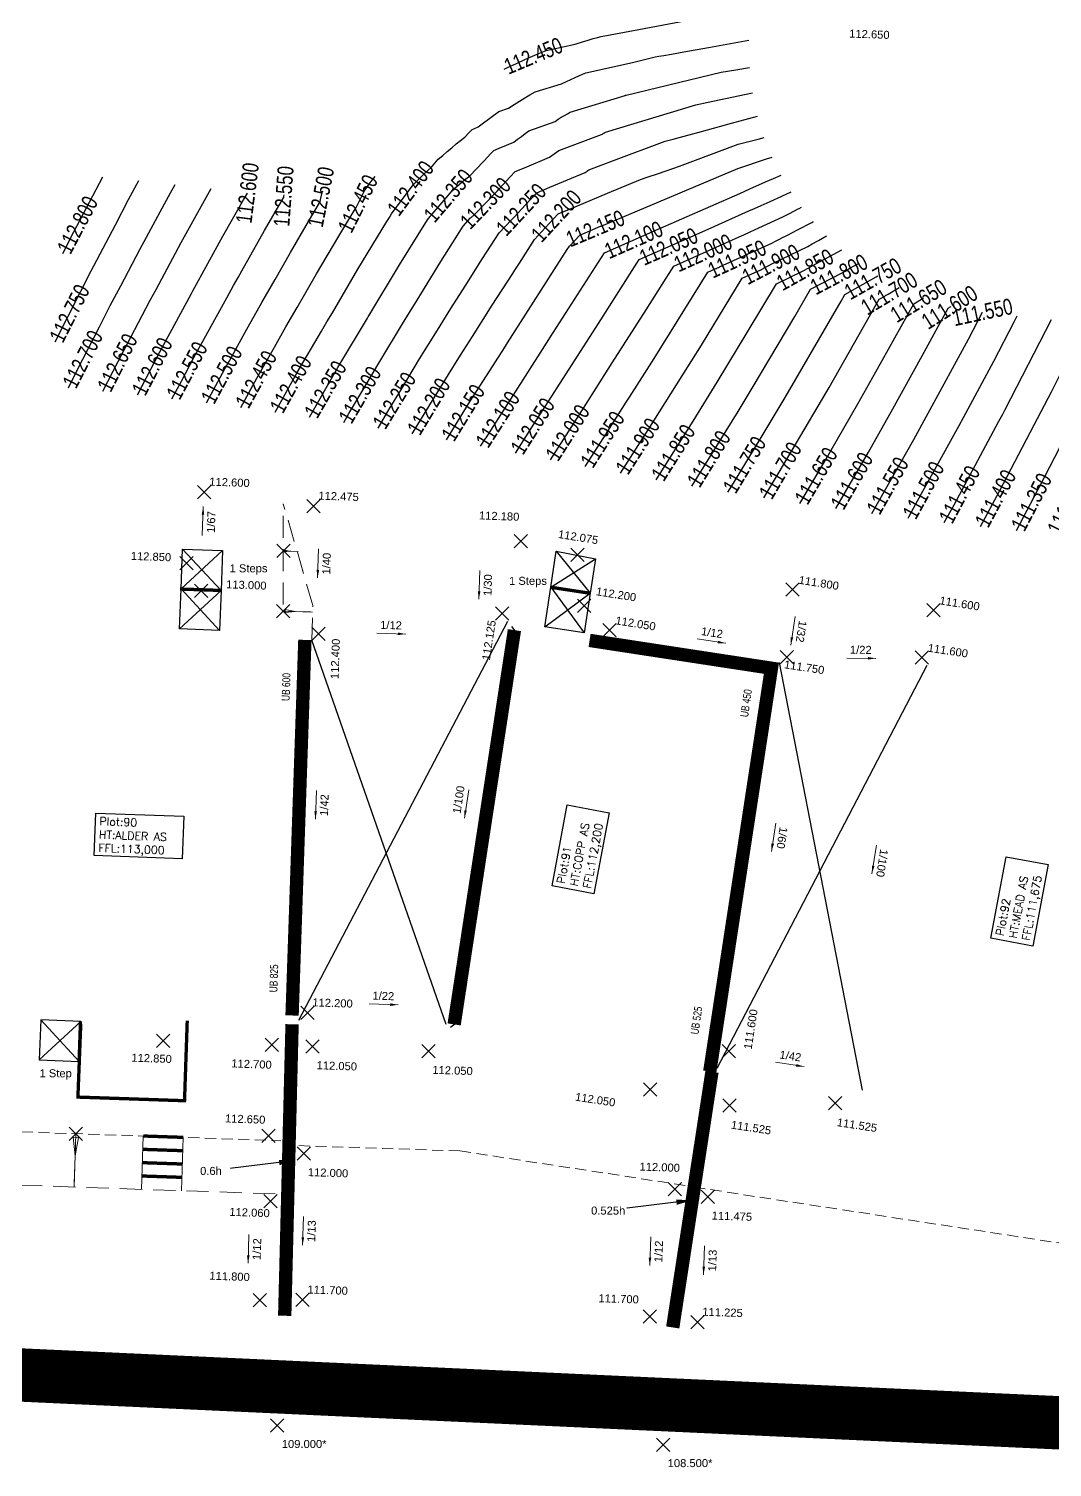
# Model space of a CAD drawing. Header units: metres. Extents: x 287878 to 288371, y 62805 to 63080.
# Drawn here: x 288070.05 to 288093.08, y 62805.13 to 62837.49 of the extents above; entities that cross this region are included whole.
import ezdxf
from ezdxf.enums import TextEntityAlignment as Align

# ---------------------------------------------------------------- set-up
doc = ezdxf.new("R2010")
doc.units = ezdxf.units.M
doc.header["$PDMODE"] = 3
doc.header["$PDSIZE"] = 0.15
doc.linetypes.add('DASHED', pattern=[1.4, 0.7, -0.7])
doc.linetypes.add('HIDDEN', pattern=[0.375, 0.25, -0.125])
doc.layers.get('0').transparency = 0.25
for name, color, linetype, lineweight in [('EXP - DESIGN LINES', 1, 'HIDDEN', 9), ('EXP - LEVELS TEXT', 3, 'Continuous', 18), ('EXP - RETAINING WALLS - 0.6m', 190, 'Continuous', 18), ('EXP - STEPS', 240, 'Continuous', 18), ('EXP - UNDERBUILD', 94, 'UNDERBUILD', 35), ('EXP-EW-BANKS&CUTTINGS', 251, 'HIDDEN', 18), ('EXP-EW-GRADIENTS', 3, 'Continuous', 18), ('EXP-EW-GRADIENTS-TEXT', 3, 'Continuous', 18), ('EXP-EW-LEVEL-LANDING', 1, 'Continuous', 25), ('EXP-EW-LEVELS-POINTS', 3, 'Continuous', 18), ('EXP-EW-LEVELS-TEXT', 3, 'Continuous', 18), ('EXP-EW-RAISED-DPC', 160, 'TANKING', 35), ('EXP-EW-RETAINING-WALL-HEIGHTS', 3, 'Continuous', 18), ('EXP-LEVEL-LANDING', 1, 'Continuous', 25)]:
    doc.layers.add(name, color=color, linetype=linetype, lineweight=lineweight)
doc.layers.add('EXP-EW-BANKS&CUTTINGS-WORKING', color=255, linetype='Continuous', lineweight=18, plot=False)
doc.layers.add('EXP_-_S3D_-_HOUSE_DOORS', color=3, linetype='Continuous', true_color=0x00ff00)
doc.layers.add('XREF - SOUTHERN CONTOURS$0$EXP_-_EW_-_CONT-PRIMARY', color=1, linetype='Continuous', true_color=0xff0000)
for name, color, linetype in [('Rollover', 72, 'DASHED'), ('XREF - SOUTHERN CONTOURS$0$EXP_-_EW_CONT-SECONDARY', 8, 'Continuous'), ('XREF - SOUTHERN CONTOURS$0$EXP_-_EW_CONT-SECONDARY TEXT', 8, 'Continuous'), ('XREF - SS - FFFL$0$EXP - PEN 1', 1, 'Continuous')]:
    doc.layers.add(name, color=color, linetype=linetype)
doc.layers.add('Working', color=181, linetype='Continuous', plot=False)
doc.styles.add('18 @ 1 to 200', font='arial.ttf', dxfattribs={"height": 0.36})
doc.styles.add('18 @ 1 to 500', font='arial.ttf', dxfattribs={"height": 0.9})
doc.styles.add('Century Gothic', font='arial.ttf')
doc.styles.add('ESTROAD', font='arial.ttf', dxfattribs={"width": 0.75})
doc.styles.add('XREF - SOUTHERN CONTOURS$0$ESTROAD', font='arial.ttf', dxfattribs={"width": 0.75})
doc.styles.add('XREF - SS - FFFL$0$Standard', font='simplex.shx')
doc.linetypes.add('TANKING', pattern='A,0.3,-0.1575,["V",Century Gothic,S=0.3,R=0,X=-0.1464,Y=-0.15],-0.1575', length=0.6150000000000001)
doc.linetypes.add('UNDERBUILD', pattern='A,0.3,-0.1575,["O",Century Gothic,S=0.3,R=0,X=-0.181,Y=-0.15],-0.1575', length=0.6150000000000001)
doc.dimstyles.new('1 to 200 (18)', dxfattribs={"dimtxt": 0.36, "dimasz": 0.36, "dimexe": 0.09, "dimexo": 0.09, "dimgap": 0.12, "dimtad": 1, "dimdec": 3, "dimzin": 0, "dimdsep": 46, "dimtxsty": '18 @ 1 to 200', "dimcen": 0.12, "dimadec": 0, "dimazin": 0, "dimtfac": 1, "dimtdec": 3, "dimtofl": 0, "dimtmove": 0, "dimatfit": 3, "dimfxl": 0.12, "dimtolj": 1, "dimtzin": 0, "dimarcsym": 1})

# ---------------------------------------------------------------- blocks, each defined once
blk = doc.blocks.new('XREF - SOUTHERN CONTOURS')
at = {"layer": 'XREF - SOUTHERN CONTOURS$0$EXP_-_EW_-_CONT-PRIMARY', "flags": 128}
for points in [[(635.626066, 97.538098), (635.9068409999999, 97.82862000000002), (635.9566449999999, 97.882283), (636.3161859999999, 98.269691), (636.472082, 98.437621), (636.7687469999998, 98.561768), (637.560228, 98.892981), (637.58169, 98.909349), (637.60335, 98.925482), (637.625073, 98.941285), (637.646731, 98.956671), (638.202914, 99.161928), (639.363897, 99.59767300000001), (639.540115, 99.64374), (639.791953, 99.710953), (640.1798969999999, 99.816212), (640.852251, 100.000951), (641.4428749999998, 100.164697)], [(625.634221, 95.08185), (625.634297, 95.082003), (625.634477, 95.082354), (626.216302, 96.22704200000001), (626.316393, 96.42396300000001), (626.388452, 96.565732), (626.5032009999999, 96.79149), (626.99184, 97.719095), (627.2902039999999, 98.289701), (627.5214459999999, 98.715688)], [(631.649206, 98.476665), (631.6266319999999, 98.41556), (631.585529, 98.20790500000001)], [(629.038523, 93.70942900000001), (629.509801, 94.571228), (629.520237, 94.590312), (629.9092579999999, 95.299491), (630.289806, 95.966275), (630.583149, 96.489207), (630.9345839999999, 97.092889), (631.282427, 97.69896500000002), (631.585529, 98.20790500000001)], [(639.55623, 96.790383), (640.8758589999999, 97.381143), (640.941706, 97.409202), (641.024311, 97.445494), (641.130462, 97.493379), (641.2712199999999, 97.55832900000001), (641.4659059999999, 97.6499), (642.010999, 97.89758200000001), (642.1580099999999, 97.97234000000002), (642.352363, 98.074091), (642.3754209999998, 98.086327), (642.432984, 98.116711)], [(632.901208, 93.14508), (633.153043, 93.573179), (633.4260749999999, 94.019837), (633.836788, 94.702301), (634.241742, 95.350096), (634.5398539999999, 95.835825), (634.86108, 96.340307), (635.249841, 96.960012), (635.626066, 97.538098)], [(636.779068, 92.433096), (637.483853, 93.534103), (637.807844, 94.040238), (638.1726529999999, 94.610139), (638.935504, 95.801856), (639.383466, 96.515), (639.4519179999999, 96.622727), (639.55623, 96.790383)], [(643.407218, 96.15087), (644.1092489999999, 96.545728), (644.143996, 96.56693500000002)], [(640.773085, 91.70297899999998), (640.896466, 91.902308), (641.518761, 92.934175), (642.0153159999999, 93.754562), (642.112207, 93.918838), (643.3214769999998, 95.99992), (643.407218, 96.15087)], [(644.826496, 91.115831), (644.843094, 91.145204), (645.004807, 91.438751), (645.9777129999999, 93.20127799999999), (646.075987, 93.383874), (646.754957, 94.650365), (647.2122309999999, 95.533235), (647.280701, 95.665866)]]:
    blk.add_lwpolyline(points, dxfattribs=at)
at = {"layer": 'XREF - SOUTHERN CONTOURS$0$EXP_-_EW_CONT-SECONDARY', "flags": 128}
for points in [[(635.742409, 101.219285), (635.815792, 101.255011), (636.016061, 101.349125), (636.202834, 101.433722), (636.3761399999999, 101.50923), (636.5362489999999, 101.576165), (636.683612, 101.635095), (637.340083, 101.784338), (637.49827, 101.833832), (637.63185, 101.873914), (637.745311, 101.906412), (637.842198, 101.932757), (637.925333, 101.954076), (638.766242, 102.108563), (639.838997, 102.311359), (640.012785, 102.337493), (640.255261, 102.375467), (640.6147429999999, 102.433604), (641.198556, 102.530392), (641.300919, 102.547675)], [(633.2050759999998, 97.960262), (633.689707, 98.61612100000002), (633.763993, 98.691487), (633.843425, 98.77005400000002), (633.92731, 98.850985), (634.014744, 98.933275), (634.104632, 99.015777), (634.255738, 99.191875), (634.355666, 99.279656), (634.456846, 99.36663000000001), (634.558384, 99.452011), (634.6593719999998, 99.53502700000001), (634.75891, 99.614943), (634.8561329999999, 99.69108), (634.947974, 99.78611), (634.954244, 99.792865), (634.999505, 99.84163399999998), (635.01913, 99.862774), (635.056476, 99.87840300000002), (635.156112, 99.920098), (635.2719659999999, 100.008455), (635.388886, 100.095541), (635.506152, 100.180847), (635.6230619999999, 100.263902), (635.838641, 100.343461), (635.962016, 100.423691), (636.083996, 100.500703), (636.2037239999999, 100.574069), (636.320448, 100.643449), (636.433532, 100.708588), (637.031325, 100.889495), (637.1388819999999, 100.941858), (637.2397829999999, 100.989276), (637.333886, 101.031899), (637.4212019999999, 101.069942), (637.50187, 101.103665), (637.576116, 101.133356), (638.62541, 101.371904), (639.140227, 101.49568), (639.220002, 101.508547), (639.332299, 101.527382), (639.5011189999999, 101.556584), (639.78171, 101.60628), (640.33594, 101.70614), (641.243951, 101.871595)], [(634.013216, 97.826125), (634.0714699999999, 97.90496), (634.080399, 97.914019), (634.089947, 97.923463), (634.10003, 97.933191), (634.11054, 97.943083), (634.121344, 97.953), (634.617479, 98.53119300000002), (634.6750169999999, 98.581736), (634.733276, 98.631815), (634.79174, 98.680976), (634.849888, 98.728776), (634.907201, 98.774791), (634.9631809999998, 98.818631), (635.2675969999999, 99.133613), (635.288377, 99.156005), (635.438399, 99.31765300000002), (635.503447, 99.387723), (635.627233, 99.439524), (635.957484, 99.577725), (636.041874, 99.642087), (636.1270409999998, 99.705521), (636.2124589999999, 99.76766), (636.297618, 99.828158), (636.8842859999999, 100.044665), (636.955134, 100.090737), (637.02518, 100.134961), (637.0939339999999, 100.177091), (637.160962, 100.216933), (637.2259, 100.254339), (638.4603359999999, 100.627909), (638.461971, 100.628705), (638.463506, 100.629427), (638.4649369999998, 100.630075), (638.466265, 100.630653), (638.467492, 100.631166), (638.4686209999999, 100.631618), (638.484578, 100.635245), (640.618872, 101.148388), (640.949599, 101.201732), (641.258675, 101.253571)], [(634.820192, 97.685179), (634.979221, 97.870511), (634.9943679999999, 97.883817), (635.009705, 97.897), (635.0250959999998, 97.909942), (635.0404039999999, 97.922526), (635.055493, 97.93464), (635.07023, 97.946181), (635.587219, 98.481117), (635.622511, 98.519144), (635.8772919999999, 98.793672), (635.9877649999999, 98.91267200000001), (636.19799, 99.000646), (636.758856, 99.235353), (636.811782, 99.275718), (636.865195, 99.315502), (636.918766, 99.354472), (636.972174, 99.39241500000001), (637.929931, 99.74587), (637.948252, 99.75778400000002), (637.966365, 99.769219), (637.9841439999999, 99.78011399999998), (638.001476, 99.790416), (638.018268, 99.80008900000001), (638.343746, 99.898587), (640.054076, 100.416442), (640.327574, 100.472454), (640.721758, 100.555452), (641.3284519999999, 100.686008)], [(636.423161, 97.388066), (636.75508, 97.74571000000002), (636.956399, 97.96257), (637.339505, 98.12288999999998), (638.062082, 98.42526900000001), (638.804561, 98.738001), (638.959724, 98.78953500000001), (639.2106489999999, 98.87378400000001), (639.6838209999999, 99.033948), (641.005835, 99.53013300000002), (641.452649, 99.646937), (641.592242, 99.684193)], [(637.208934, 97.237844), (637.440717, 97.48751900000002), (637.910262, 97.684011), (637.92125, 97.68861000000001), (640.999372, 98.985114), (641.642637, 99.19876), (641.770563, 99.241712)], [(625.812129, 97.07392099999998), (626.06046, 97.56248900000001), (626.409983, 98.22600600000001), (626.706361, 98.79756)], [(632.825637, 98.80111800000002), (632.7618479999999, 98.718946), (632.6749509999999, 98.602936), (632.605791, 98.506785), (632.395771, 98.087165)], [(637.994732, 97.087618), (639.0864689999999, 97.566393), (641.04308, 98.42441800000002), (641.269847, 98.525298), (641.617877, 98.681101), (641.797408, 98.757601), (641.9728049999999, 98.834662)], [(625.934054, 94.049437), (626.130789, 94.444625), (626.6329849999998, 95.423854), (626.876066, 95.900366), (627.11249, 96.345162), (627.538452, 97.159794), (628.0955089999999, 98.185981), (628.2291189999999, 98.435512), (628.335889, 98.627614)], [(626.7111869999999, 93.973963), (627.170727, 94.8748), (627.6787729999999, 95.83061200000002), (627.7779139999999, 96.020246), (627.90798, 96.26042900000002), (628.473686, 97.316948), (629.149613, 98.533081)], [(627.487751, 93.892787), (627.986559, 94.84689600000002), (628.702793, 96.169508), (628.7182539999999, 96.198383), (628.737875, 96.233685), (629.409513, 97.45900699999999), (629.87606, 98.279091), (629.962407, 98.43086900000002)], [(629.962607, 98.432472), (629.962451, 98.43122499999998)], [(630.78024, 98.393965), (630.780238, 98.39394099999998), (630.777581, 98.357837), (630.776107, 98.339897), (630.775221, 98.330257), (630.7746909999998, 98.325098), (630.7744089999999, 98.32263199999998), (630.7743229999999, 98.321941)], [(638.78047, 96.93740400000002), (639.736449, 97.356625), (640.332334, 97.621711), (641.246868, 98.03112200000001), (641.3695569999999, 98.083401), (641.523469, 98.151022), (641.721253, 98.240244), (641.9835179999999, 98.36126100000001), (642.194727, 98.460603)], [(628.263505, 93.804191), (628.476589, 94.20327699999999), (628.757881, 94.72846), (629.4966839999998, 96.070867), (629.650448, 96.35139), (629.75196, 96.52982600000001), (629.839962, 96.684513), (630.345802, 97.586255), (630.774394, 98.32247500000001)], [(629.812807, 93.608866), (630.1749539999998, 94.269056), (630.571382, 94.963663), (630.829313, 95.42291099999998), (631.082119, 95.855738), (631.516227, 96.61212), (632.022156, 97.461627), (632.219266, 97.797394), (632.395771, 98.087165)], [(630.586318, 93.502509), (631.0853429999999, 94.391027), (631.62984, 95.323254), (631.752815, 95.537171), (631.873584, 95.739262), (632.449557, 96.720403), (633.103047, 97.793247), (633.1561989999999, 97.881788), (633.2050759999998, 97.960262)], [(631.359018, 93.390363), (631.999175, 94.503925), (632.664126, 95.61663000000001), (632.6798479999999, 95.64341199999998), (632.697686, 95.672697), (633.3830149999999, 96.814315), (634.013216, 97.826125)], [(640.324371, 96.650369), (640.50485, 96.731164), (640.513855, 96.735002), (640.525153, 96.73996500000001), (640.5396699999999, 96.746514), (640.558921, 96.75539700000002), (640.585547, 96.767921), (641.761905, 97.30244), (641.8479539999998, 97.346197), (641.961712, 97.405754), (641.975208, 97.412916), (642.116829, 97.48767100000002), (642.335958, 97.602013), (642.665468, 97.772314), (642.685802, 97.78215600000001), (642.696389, 97.78817899999999)], [(632.130597, 93.27074), (632.245536, 93.470679), (632.370547, 93.679868), (632.916356, 94.6077), (633.453437, 95.48632), (633.6098309999999, 95.746841), (633.782696, 96.02438200000002), (634.316482, 96.89410500000001), (634.820192, 97.685179)], [(641.09366, 96.516841), (641.512811, 96.707297), (641.537897, 96.720054), (641.5710609999999, 96.737417), (641.574996, 96.739505), (641.616283, 96.761298), (641.6801659999999, 96.794633), (641.776229, 96.844281), (642.569596, 97.228266), (642.6716209999998, 97.286318), (642.811556, 97.364507), (642.995485, 97.46581200000001)], [(633.6708549999998, 93.01365500000001), (634.063799, 93.666593), (634.488478, 94.345942), (634.760376, 94.78767899999998), (635.029001, 95.207963), (635.469798, 95.910614), (635.933125, 96.622537), (635.980639, 96.696763), (636.082756, 96.85629), (636.423161, 97.388066)], [(634.4394969999998, 92.87646999999998), (634.9777099999999, 93.750871), (635.557573, 94.658113), (635.582567, 94.69715800000002), (635.707205, 94.891866), (635.8153449999999, 95.060801), (637.158856, 97.15962), (637.2089299999999, 97.237845)], [(635.207529, 92.73353699999998), (635.319618, 92.908641), (635.3316529999998, 92.92744199999999), (636.601114, 94.910581), (636.783305, 95.195196), (637.9946999999999, 97.087624)], [(641.863923, 96.389078), (642.453389, 96.674377), (642.494122, 96.697554), (642.54999, 96.72876999999998), (642.630092, 96.772888), (642.7526239999999, 96.839634), (642.960033, 96.951695), (643.333519, 97.152346)], [(635.9932979999999, 92.583316), (636.4077529999998, 93.230772), (637.386884, 94.76036), (637.859404, 95.49852599999998), (638.78047, 96.93740400000002)], [(642.635122, 96.267086), (643.342913, 96.637281), (643.411927, 96.677743), (643.517679, 96.738817), (643.695327, 96.840305), (643.714556, 96.85121)], [(637.564838, 92.282875), (637.978543, 92.929161), (638.4876649999999, 93.724506), (638.559953, 93.837432), (638.958522, 94.46044200000001), (639.1177569999999, 94.711043), (640.324371, 96.650369)], [(638.35338, 92.132524), (638.9827069999999, 93.105923), (639.745448, 94.316431), (640.1786869999999, 95.012926), (641.09366, 96.516841)], [(639.158891, 91.983423), (639.9910549999998, 93.298336), (640.533364, 94.177985), (641.233069, 95.328414), (641.863923, 96.389078)], [(639.96536, 91.839598), (641.001931, 93.514232), (641.322297, 94.04545099999999), (642.2807249999998, 95.657436), (642.635122, 96.267086)], [(644.1803539999999, 96.041762), (644.282713, 96.099334), (644.296624, 96.107824), (644.322201, 96.123232), (644.380931, 96.158335), (644.626851, 96.30470500000001)], [(641.58193, 91.57318899999999), (641.907981, 92.111876), (642.903219, 93.799276), (643.0537179999999, 94.058277), (644.1803539999999, 96.041762)], [(642.391735, 91.449558), (642.921876, 92.345491), (643.695222, 93.686505), (644.1042539999999, 94.406951), (644.954364, 95.939085)], [(643.202457, 91.332093), (643.9381359999999, 92.604175), (644.488045, 93.579677), (645.147636, 94.769055), (645.7291179999999, 95.84220700000002)], [(644.954364, 95.939085), (645.128315, 96.044637), (645.1732, 96.07308500000002)], [(645.7291179999999, 95.84220700000002), (645.7432029999999, 95.851091), (645.7603269999998, 95.861816), (645.793324, 95.88259800000002)], [(644.0140519999999, 91.220802), (644.956751, 92.889036), (645.281646, 93.478799), (646.1836869999998, 95.14451), (646.504576, 95.751132)], [(645.6399079999999, 91.018657), (645.861697, 91.420453), (646.871148, 93.29604), (646.955649, 93.453661), (647.012559, 93.563539), (648.0575889999999, 95.587838)], [(646.45403, 90.92767700000002), (646.8825129999999, 91.72257), (647.6670269999998, 93.215031), (648.050699, 93.958745), (648.835084, 95.516176)], [(646.504484, 95.75028600000002), (646.5045639999998, 95.75030299999999), (646.505342, 95.750804)], [(647.268818, 90.842895), (647.905539, 92.052856), (648.4634869999999, 93.139993), (649.081082, 94.36718), (649.61309, 95.450338)]]:
    blk.add_lwpolyline(points, dxfattribs=at)
at = {"layer": 'XREF - SOUTHERN CONTOURS$0$EXP_-_EW_-_CONT-PRIMARY', "char_height": 0.36, "width": 2.52, "attachment_point": 5, "line_spacing_factor": 0.888, "style": 'XREF - SOUTHERN CONTOURS$0$ESTROAD'}
for s, insert, rotation in [('112.500', (631.612599, 98.344664), 78.80379484902987), ('112.250', (636.121783, 98.06022099999998), 47.13652789188692), ('112.000', (640.213385, 97.084573), 24.11670510928777), ('111.750', (644.0347649999999, 96.503835), 29.355638841490844), ('112.750', (625.96046, 95.72369700000002), 63.056564049728024), ('112.500', (629.383978, 94.341142), 61.327808492781976), ('112.250', (633.269517, 93.763722), 58.563480350100605), ('112.000', (637.167241, 93.03949600000001), 57.37557569284463), ('111.750', (641.147232, 92.31812), 58.906799519765904), ('111.500', (645.1744879999999, 91.746147), 61.101516618953006)]:
    blk.add_mtext(s, dxfattribs=dict(at, insert=insert, rotation=rotation))
at = {"layer": 'XREF - SOUTHERN CONTOURS$0$EXP_-_EW_CONT-SECONDARY TEXT', "char_height": 0.36, "width": 2.52, "attachment_point": 5, "line_spacing_factor": 0.888, "style": 'XREF - SOUTHERN CONTOURS$0$ESTROAD'}
for s, insert, rotation in [('112.450', (636.397381, 101.51811), 22.687692765547013), ('112.600', (629.962653, 98.432841), 82.8607480734933), ('112.550', (630.7776609999999, 98.358924), 85.79054232967937), ('112.400', (633.6329609999999, 98.539325), 53.53831841136208), ('112.450', (632.447983, 98.19148400000002), 63.41206759244301), ('112.350', (634.481275, 98.37246100000002), 49.367835633863514), ('112.300', (635.31861, 98.203183), 45.97741319794613), ('112.200', (636.912968, 97.91578600000001), 47.12828847412001), ('112.800', (626.1405959999998, 97.71461600000002), 62.22089775720508), ('112.150', (637.790636, 97.633951), 22.70798329135981), ('112.100', (638.654112, 97.376786), 23.679598031134315), ('112.050', (639.439854, 97.226561), 23.678693922448083), ('111.950', (640.9802879999999, 96.947285), 24.436306014972168), ('111.900', (641.743091, 96.827154), 27.33129311458017), ('111.850', (642.510059, 96.706459), 29.19436276893087), ('111.800', (643.273125, 96.60078), 27.610862519333853), ('111.700', (644.403345, 96.171675), 30.760877754320024), ('111.650', (645.0632, 96.005126), 31.249225506585663), ('111.600', (645.760385, 95.861853), 32.203483275666535), ('111.550', (646.503999, 95.750183), 11.983014034008619), ('112.700', (626.257901, 94.69248099999999), 62.849052242792034), ('112.650', (627.038366, 94.615332), 62.97269033533466), ('112.600', (627.8213299999999, 94.53084999999999), 62.3994597940657), ('112.550', (628.6029309999999, 94.439163), 61.826229139064), ('112.450', (630.159086, 94.24012799999998), 61.25299427657965), ('112.400', (630.9388949999999, 94.130275), 60.67976348628903), ('112.350', (631.717858, 94.014569), 60.10652914918815), ('112.300', (632.495117, 93.89162699999999), 59.533294935213895), ('112.200', (634.042112, 93.630557), 58.960063798751555), ('112.150', (634.8169079999999, 93.489626), 58.38682926046991), ('112.100', (635.5957019999998, 93.339937), 57.37557569284463), ('112.050', (636.381472, 93.189717), 57.37557569284463), ('111.950', (637.953011, 92.88927499999998), 57.37557235335851), ('111.900', (638.7442929999999, 92.73716099999999), 57.11632148538839), ('111.850', (639.543926, 92.591821), 57.671646132788155), ('111.800', (640.3443069999998, 92.451806), 58.24317188473655), ('111.700', (641.953867, 92.189675), 59.46765923902397), ('111.650', (642.758392, 92.069205), 59.38636809892106), ('111.600', (643.5629129999999, 91.955368), 59.95803460631333), ('111.550', (644.368272, 91.847642), 60.52975092384917), ('111.450', (645.9854179999999, 91.65032899999999), 61.71064357261446), ('111.400', (646.795668, 91.561462), 61.67332830235198), ('111.350', (647.6041139999999, 91.48005799999999), 62.245185681554815), ('111.300', (648.413148, 91.404795), 62.81709291082729)]:
    blk.add_mtext(s, dxfattribs=dict(at, insert=insert, rotation=rotation))
blk = doc.blocks.new('*U27')
at = {"layer": 'EXP-LEVEL-LANDING', "ltscale": 2}
for p, q in [((-7.710319967667097, 0.9005004127585998), (-8.308205394004904, -0.2231245322432835)), ((-7.447450208339891, 0.0397452270796714), (-8.571075153332108, 0.6376306534356448))]:
    blk.add_line(p, q, dxfattribs=at)
blk.add_lwpolyline([(-8.308205394004904, -0.2231245322432835), (-8.571075153332108, 0.6376306534356448), (-7.710319967667097, 0.9005004127585998), (-7.447450208339891, 0.0397452270796714)], close=True, dxfattribs=at)
blk = doc.blocks.new('*U479')
at = {"layer": 'EXP-EW-BANKS&CUTTINGS', "linetype": 'Continuous'}
blk.add_lwpolyline([(-0.6205683120128977, -0.0163637907192577), (-0.2748231096067144, -0.0072468216056051), (-0.0434458527969298, -0.0346810809064578), (-0.0452067632038519, 0.0323433965180226), (-0.2748231096067144, -0.0072468216056051)], dxfattribs=at)
at = {"layer": 'EXP-EW-BANKS&CUTTINGS-WORKING'}
blk.add_line((-0.6648946200131279, -0.0175326329134789), (0, 0), dxfattribs=at)
blk.add_point((0, 0), dxfattribs=at)
blk = doc.blocks.new('*U480')
at = {"layer": 'EXP-EW-BANKS&CUTTINGS', "linetype": 'Continuous'}
blk.add_lwpolyline([(-0.3102841560064893, -0.0081818953596299), (-0.1374115548033751, -0.003623410802803), (-0.0217229263984677, -0.0173405404532311), (-0.0226033816019289, 0.0161716982590134), (-0.1374115548033751, -0.003623410802803)], dxfattribs=at)
at = {"layer": 'EXP-EW-BANKS&CUTTINGS-WORKING'}
blk.add_line((-0.3324473100066072, -0.0087663164567406), (0, 0), dxfattribs=at)
blk.add_point((0, 0), dxfattribs=at)
blk = doc.blocks.new('*U569')
at = {"layer": 'EXP-LEVEL-LANDING', "ltscale": 2}
for p, q in [((-8.470119155305305, 0.0829036370287883), (-9.101580749677305, -1.022200998239197)), ((-9.338402270130404, -0.1539178834281413), (-8.233297634852203, -0.7853794777822719))]:
    blk.add_line(p, q, dxfattribs=at)
blk.add_lwpolyline([(-8.233297634852203, -0.7853794777822719), (-9.101580749677305, -1.022200998239197), (-9.338402270130404, -0.1539178834281413), (-8.470119155305305, 0.0829036370287883)], close=True, dxfattribs=at)
blk = doc.blocks.new('XREF - SS - FFFL')
at = {"layer": 'XREF - SS - FFFL$0$EXP - PEN 1', "char_height": 0.18, "attachment_point": 1, "style": 'XREF - SS - FFFL$0$Standard', "bg_fill": 19, "box_fill_scale": 1.5, "bg_fill_color": 256, "bg_fill_transparency": 0}
for s, width, insert, rotation in [('\\pt0.9;Plot:90\\P\\ptz;HT:ALDER AS  \\PFFL:113,000', 1.801799999999999, (626.6366592278077, 84.39115509241105), 357.8932440226852), ('\\pt0.9;Plot:91\\P\\ptz;HT:COPP AS  \\PFFL:112,200', 1.67322857142857, (636.9213136280252, 82.91528009643093), 79.41357083968389), ('\\pt0.9;Plot:92\\P\\ptz;HT:MEAD AS  \\PFFL:111,675', 1.681799999999999, (646.7979580081713, 81.740664958058), 79.41357083968389)]:
    blk.add_mtext_dynamic_manual_height_columns(s, width=width, gutter_width=0.9999999999999998, heights=[0], dxfattribs=dict(at, insert=insert, rotation=rotation))
blk = doc.blocks.new('*U308')
at = {"layer": 'EXP-EW-BANKS&CUTTINGS', "linetype": 'Continuous'}
blk.add_lwpolyline([(-0.0121103349700812, -1.119816397853258), (-0.0053631483415042, -0.4959186904797705), (0.059607641688653, -0.0806466973783283), (-0.0613376895415051, -0.0793270737416514), (-0.0053631483415042, -0.4959186904797705)], dxfattribs=at)
at = {"layer": 'EXP-EW-BANKS&CUTTINGS-WORKING'}
blk.add_line((-0.0129753588964899, -1.199803283412959), (0, 0), dxfattribs=at)
blk.add_point((0, 0), dxfattribs=at)
blk = doc.blocks.new('*U25')
at = {"layer": 'EXP - STEPS'}
for p, q in [((-0.4500000000116416, 1.200000000000727), (-0.4500000000116416, 2.400000000001455)), ((0.4499999999825377, 1.200000000000727), (0.4499999999825377, 2.400000000001455))]:
    blk.add_line(p, q, dxfattribs=at)
at = {"layer": 'EXP - STEPS', "const_width": 0.075}
for points in [[(-0.4500000000116416, 2.099999999998544), (0.4499999999825377, 2.099999999998544)], [(-0.4500000000116416, 1.799999999999272), (0.4499999999825377, 1.799999999999272)], [(-0.4500000000116416, 1.5), (0.4499999999825377, 1.5)], [(-0.4500000000116416, 1.200000000000727), (0.4499999999825377, 1.200000000000727)]]:
    blk.add_lwpolyline(points, dxfattribs=at)
blk = doc.blocks.new('*U445')
at = {"layer": 'EXP-LEVEL-LANDING', "ltscale": 2}
for p, q in [((-7.733221764359586, 1.038100715710633), (-8.456683881928118, -0.0090872160861768)), ((-7.571358857251294, 0.1527756910194958), (-8.618546789036408, 0.8762378086049608))]:
    blk.add_line(p, q, dxfattribs=at)
blk.add_lwpolyline([(-8.456683881928118, -0.0090872160861768), (-8.618546789036408, 0.8762378086049608), (-7.733221764359586, 1.038100715710633), (-7.571358857251294, 0.1527756910194958)], close=True, dxfattribs=at)
blk = doc.blocks.new('*U453')
at = {"layer": 'EXP-EW-GRADIENTS-TEXT', "color": 0, "style": '18 @ 1 to 200'}
blk.add_attdef('1/00', (-1.139413369583121, -0.5599999999831531), '', height=0.3599999999999999, rotation=359.9999999966648, dxfattribs=at)
at = {"layer": 'EXP-EW-GRADIENTS'}
blk.add_leader([(-1.299999999871943, 5.82077e-11), (0, 0)], dimstyle='1 to 200 (18)', dxfattribs=at)
blk = doc.blocks.new('*U454')
at = {"layer": 'EXP-EW-GRADIENTS-TEXT', "color": 0, "style": '18 @ 1 to 200'}
blk.add_attdef('1/00', (-1.139413369583121, -0.5599999999831531), '', height=0.3599999999999999, rotation=359.9999999966648, dxfattribs=at)
at = {"layer": 'EXP-EW-GRADIENTS'}
blk.add_leader([(-1.299999999871943, 5.82077e-11), (0, 0)], dimstyle='1 to 200 (18)', dxfattribs=at)
blk = doc.blocks.new('*U455')
at = {"layer": 'EXP-EW-GRADIENTS-TEXT', "color": 0, "style": '18 @ 1 to 200'}
blk.add_attdef('1/00', (-1.139413369583121, -0.5599999999831531), '', height=0.3599999999999999, rotation=359.9999999966648, dxfattribs=at)
at = {"layer": 'EXP-EW-GRADIENTS'}
blk.add_leader([(-1.299999999871943, 5.82077e-11), (0, 0)], dimstyle='1 to 200 (18)', dxfattribs=at)
blk = doc.blocks.new('*U456')
at = {"layer": 'EXP-EW-GRADIENTS-TEXT', "color": 0, "style": '18 @ 1 to 200'}
blk.add_attdef('1/00', (-1.139413369583121, -0.5599999999831531), '', height=0.3599999999999999, rotation=359.9999999966648, dxfattribs=at)
at = {"layer": 'EXP-EW-GRADIENTS'}
blk.add_leader([(-1.299999999871943, 5.82077e-11), (0, 0)], dimstyle='1 to 200 (18)', dxfattribs=at)
blk = doc.blocks.new('*U439')
at = {"layer": 'EXP-EW-GRADIENTS-TEXT', "color": 0, "style": '18 @ 1 to 200'}
blk.add_attdef('1/00', (0.1298908593511978, -0.5600000000419165), '', height=0.3599999999999999, rotation=3.3351603e-09, dxfattribs=at)
at = {"layer": 'EXP-EW-GRADIENTS'}
blk.add_leader([(1.299999999871943, 5.82081e-11), (0, 0)], dimstyle='1 to 200 (18)', dxfattribs=at)
blk = doc.blocks.new('*U434')
at = {"layer": 'EXP-EW-GRADIENTS-TEXT', "color": 0, "style": '18 @ 1 to 200'}
blk.add_attdef('1/00', (0.1298908593302422, 0.2000000000419167), '', height=0.3599999999999999, rotation=359.9999999966649, dxfattribs=at)
at = {"layer": 'EXP-EW-GRADIENTS'}
blk.add_leader([(1.299999999871943, -5.82072e-11), (0, 0)], dimstyle='1 to 200 (18)', dxfattribs=at)
blk = doc.blocks.new('*U435')
at = {"layer": 'EXP-EW-GRADIENTS-TEXT', "color": 0, "style": '18 @ 1 to 200'}
blk.add_attdef('1/00', (0.1298908593302422, 0.2000000000419167), '', height=0.3599999999999999, rotation=359.9999999966649, dxfattribs=at)
at = {"layer": 'EXP-EW-GRADIENTS'}
blk.add_leader([(1.299999999871943, -5.82072e-11), (0, 0)], dimstyle='1 to 200 (18)', dxfattribs=at)
blk = doc.blocks.new('*U436')
at = {"layer": 'EXP-EW-GRADIENTS-TEXT', "color": 0, "style": '18 @ 1 to 200'}
blk.add_attdef('1/00', (-1.139413369583121, -0.5599999999831531), '', height=0.3599999999999999, rotation=359.9999999966648, dxfattribs=at)
at = {"layer": 'EXP-EW-GRADIENTS'}
blk.add_leader([(-1.299999999871943, 5.82077e-11), (0, 0)], dimstyle='1 to 200 (18)', dxfattribs=at)
blk = doc.blocks.new('*U437')
at = {"layer": 'EXP-EW-GRADIENTS-TEXT', "color": 0, "style": '18 @ 1 to 200'}
blk.add_attdef('1/00', (-1.139413369583121, -0.5599999999831531), '', height=0.3599999999999999, rotation=359.9999999966648, dxfattribs=at)
at = {"layer": 'EXP-EW-GRADIENTS'}
blk.add_leader([(-1.299999999871943, 5.82077e-11), (0, 0)], dimstyle='1 to 200 (18)', dxfattribs=at)
blk = doc.blocks.new('*U443')
at = {"layer": 'EXP-EW-GRADIENTS-TEXT', "color": 0, "style": '18 @ 1 to 200'}
blk.add_attdef('1/00', (-1.139413369583121, -0.5599999999831531), '', height=0.3599999999999999, rotation=359.9999999966648, dxfattribs=at)
at = {"layer": 'EXP-EW-GRADIENTS'}
blk.add_leader([(-1.299999999871943, 5.82077e-11), (0, 0)], dimstyle='1 to 200 (18)', dxfattribs=at)
blk = doc.blocks.new('*U444')
at = {"layer": 'EXP-EW-GRADIENTS-TEXT', "color": 0, "style": '18 @ 1 to 200'}
blk.add_attdef('1/00', (-1.139413369562165, 0.1999999999831532), '', height=0.3599999999999999, rotation=3.3351691e-09, dxfattribs=at)
at = {"layer": 'EXP-EW-GRADIENTS'}
blk.add_leader([(-1.299999999871943, -5.82077e-11), (0, 0)], dimstyle='1 to 200 (18)', dxfattribs=at)
blk = doc.blocks.new('*U446')
at = {"layer": 'EXP-EW-GRADIENTS-TEXT', "color": 0, "style": '18 @ 1 to 200'}
blk.add_attdef('1/00', (0.1298908593302422, 0.2000000000419167), '', height=0.3599999999999999, rotation=359.9999999966649, dxfattribs=at)
at = {"layer": 'EXP-EW-GRADIENTS'}
blk.add_leader([(1.299999999871943, -5.82072e-11), (0, 0)], dimstyle='1 to 200 (18)', dxfattribs=at)
blk = doc.blocks.new('*U447')
at = {"layer": 'EXP-EW-GRADIENTS-TEXT', "color": 0, "style": '18 @ 1 to 200'}
blk.add_attdef('1/00', (0.1298908593302422, 0.2000000000419167), '', height=0.3599999999999999, rotation=359.9999999966649, dxfattribs=at)
at = {"layer": 'EXP-EW-GRADIENTS'}
blk.add_leader([(1.299999999871943, -5.82072e-11), (0, 0)], dimstyle='1 to 200 (18)', dxfattribs=at)
blk = doc.blocks.new('*U448')
at = {"layer": 'EXP-EW-GRADIENTS-TEXT', "color": 0, "style": '18 @ 1 to 200'}
blk.add_attdef('1/00', (0.1298908593302422, 0.2000000000419167), '', height=0.3599999999999999, rotation=359.9999999966649, dxfattribs=at)
at = {"layer": 'EXP-EW-GRADIENTS'}
blk.add_leader([(1.299999999871943, -5.82072e-11), (0, 0)], dimstyle='1 to 200 (18)', dxfattribs=at)
blk = doc.blocks.new('*U429')
at = {"layer": 'EXP-EW-GRADIENTS-TEXT', "color": 0, "style": '18 @ 1 to 200'}
blk.add_attdef('1/00', (0.1298908593302422, 0.2000000000419167), '', height=0.3599999999999999, rotation=359.9999999966649, dxfattribs=at)
at = {"layer": 'EXP-EW-GRADIENTS'}
blk.add_leader([(1.299999999871943, -5.82072e-11), (0, 0)], dimstyle='1 to 200 (18)', dxfattribs=at)
blk = doc.blocks.new('*U430')
at = {"layer": 'EXP-EW-GRADIENTS-TEXT', "color": 0, "style": '18 @ 1 to 200'}
blk.add_attdef('1/00', (0.1298908593302422, 0.2000000000419167), '', height=0.3599999999999999, rotation=359.9999999966649, dxfattribs=at)
at = {"layer": 'EXP-EW-GRADIENTS'}
blk.add_leader([(1.299999999871943, -5.82072e-11), (0, 0)], dimstyle='1 to 200 (18)', dxfattribs=at)
blk = doc.blocks.new('*U431')
at = {"layer": 'EXP-EW-GRADIENTS-TEXT', "color": 0, "style": '18 @ 1 to 200'}
blk.add_attdef('1/00', (0.1007392752966983, 0.2161555776911886), '', height=0.3599999999999999, rotation=8.014016209515908, dxfattribs=at)
at = {"layer": 'EXP-EW-GRADIENTS'}
blk.add_leader([(1.287304191205299, 0.1812399486104624), (0, 0)], dimstyle='1 to 200 (18)', dxfattribs=at)

msp = doc.modelspace()

# ---------------------------------------------------------------- linework, layer by layer
at = {"layer": 'EXP - DESIGN LINES'}
for points in [[(288065.3923381088, 62812.82984218152), (288075.7170129165, 62812.4785994615)], [(288084.817287149, 62811.47287322508), (288079.7472083575, 62812.24819968031), (288076.0426257628, 62812.36965463845)], [(288094.5331198719, 62809.97903313036), (288085.1274606114, 62811.41736510771)]]:
    msp.add_lwpolyline(points, dxfattribs=at)
at = {"layer": 'EXP - RETAINING WALLS - 0.6m', "const_width": 0.3}
for points in [[(288075.9737047468, 62815.09729689024), (288075.8077460383, 62808.53976797664)], [(288085.4211805933, 62814.02796521564), (288084.5385249296, 62808.27729319037)]]:
    msp.add_lwpolyline(points, dxfattribs=at)
at = {"layer": 'EXP - STEPS', "const_width": 0.075}
for points, elevation in [([(288074.3757490991, 62824.85738195845), (288073.4523688702, 62824.8889934029)], -0.0027673938013699), ([(288071.2124082466, 62815.16386293867), (288071.1816066443, 62814.25845887516)], -0.0045185303242878)]:
    msp.add_lwpolyline(points, dxfattribs=dict(at, elevation=elevation))
msp.add_lwpolyline([(288071.2189091255, 62815.10807713635), (288071.1549295785, 62813.45927921988), (288073.5535419723, 62813.37767907277), (288073.6147420826, 62815.17663836817)], dxfattribs=at)
at = {"layer": 'EXP - UNDERBUILD', "const_width": 0.3, "flags": 128}
for points in [[(288076.2614776167, 62823.74450937499), (288075.9732716949, 62815.29535515404)], [(288085.3717551768, 62814.03552353817), (288086.759069073, 62823.10756114852), (288082.6674375267, 62823.73326151993)]]:
    msp.add_lwpolyline(points, dxfattribs=at)
at = {"layer": 'EXP-EW-BANKS&CUTTINGS', "ltscale": 2}
for points in [[(288076.4409651285, 62824.51645787609), (288075.7763110728, 62826.80829815789)], [(288075.7763110728, 62824.53907540515), (288075.7763110728, 62826.80829815789)], [(288076.414977854, 62823.73888060553), (288076.4409651285, 62824.51645787609)]]:
    msp.add_lwpolyline(points, dxfattribs=at)
at = {"layer": 'EXP-EW-LEVELS-POINTS'}
for p in [(288073.9989029583, 62827.07074541002, -0.0156741671180431), (288073.5992440028, 62825.46748915107, -0.0094045002708281), (288073.9251223248, 62824.84758128506, -0.0045185303242977), (288080.7021432039, 62824.33728561929), (288082.5483719755, 62824.51125080794), (288076.5699911378, 62823.88369387096), (288087.1052076137, 62823.35811637254), (288090.1413043573, 62823.34956756867), (288076.317651868, 62815.35537043928), (288073.0694717092, 62814.72286390257), (288075.5189101938, 62814.63756071512), (288076.4354392974, 62814.59600806777), (288079.03995258, 62814.49247376066), (288085.7976234674, 62814.49542865307), (288084.0309144329, 62813.6335925542), (288085.8121800127, 62813.2684757116), (288088.1962237312, 62813.32399862224), (288075.4426252671, 62812.58516388293), (288076.2387521497, 62812.19116022551), (288084.582321313, 62811.39168666342), (288075.4897233937, 62811.11752295366), (288085.324973085, 62811.21361573807), (288075.248006789, 62808.89344637787), (288076.2079609786, 62808.89553894739), (288084.0220475063, 62808.52649970657), (288085.0924492922, 62808.39548188314), (288075.6373487131, 62806.07011488982), (288084.3199833955, 62805.64004016077)]:
    msp.add_point(p, dxfattribs=at)
at = {"layer": 'Rollover', "const_width": 1.199999999999999}
msp.add_lwpolyline([(288136.4990740517, 62829.82515115706, -0.3264816076708985), (288127.6269982707, 62813.62465291342), (288118.9784102425, 62809.3574842479), (288112.2102441414, 62807.17771597965), (288106.747585971, 62806.26917184028), (288099.0062371518, 62805.86581857865), (288021.9775777984, 62809.41319104887), (288022.4640162214, 62819.12667498868)], format="xyb", dxfattribs=at)
at = {"layer": 'Working'}
for points in [[(288076.1237230305, 62815.19235975226), (288080.8277448028, 62824.16633471135)], [(288079.4406025667, 62815.09541965325), (288076.414977854, 62823.73888060553)], [(288085.5351479345, 62814.11169969467), (288090.2644346721, 62823.17899448872)], [(288086.9300200647, 62823.23316273469), (288088.7972262783, 62813.61285623829)], [(288079.5345727046, 62815.03184851397), (288079.7055236906, 62815.15745006278)]]:
    msp.add_lwpolyline(points, dxfattribs=at)

# ---------------------------------------------------------------- block references
msp.add_blockref('XREF - SOUTHERN CONTOURS', (287445.0062371519, 62735.36581857865))
at = {"layer": 'EXP-EW-BANKS&CUTTINGS', "linetype": 'Continuous'}
for name, p, rotation in [('*U480', (288075.7782624432, 62825.74608626831), 176.541079780421), ('*U479', (288075.7713814893, 62824.39417174309), 176.541079780421), ('*U308', (288071.1097792206, 62812.63280032852, 1.09719137e-07), 358.7073968042964)]:
    msp.add_blockref(name, p, dxfattribs=dict(at, rotation=rotation))
at = {"layer": 'EXP-EW-GRADIENTS'}
for name, p, xscale, yscale, zscale, rotation, values in [('*U434', (288077.7109820425, 62815.55610124504), 0.4999999999999987, 0.4999999999999987, 0.4999999999999987, 358.0939285396813, {'1/00': '1/22'}), ('*U430', (288086.8518489941, 62814.24276222105), 0.4999999999999984, 0.4999999999999984, 0.4999999999999984, 351.305572220087, {'1/00': '1/42'}), ('*U454', (288076.232084153, 62810.7759305752), 0.5, 0.5, 0.5, 88.0939209224375, {'1/00': '1/13'}), ('*U453', (288075.0041616884, 62810.36993465452), 0.5, 0.5, 0.5, 88.0939209224375, {'1/00': '1/12'}), ('*U455', (288084.042338415, 62810.3182786616), 0.5, 0.5, 0.5, 88.0939209224375, {'1/00': '1/12'}), ('*U456', (288085.2523836415, 62810.11345661287), 0.5, 0.5, 0.5, 88.0939209224375, {'1/00': '1/13'})]:
    msp.add_blockref(name, p, dxfattribs=dict(at, xscale=xscale, yscale=yscale, zscale=zscale, rotation=rotation)).add_auto_attribs(values)
at = {"layer": 'EXP-EW-LEVEL-LANDING', "extrusion": (0.0102868362067501, 0.0065981477227417, 0.9999253199351862), "rotation": 160.9406070921249}
msp.add_blockref('*U27', (288051.2071675336, 62806.43876084085, 3377.898839451042), dxfattribs=at)
at = {"layer": 'EXP-EW-LEVEL-LANDING', "extrusion": (0.0095074428556332, -0.0076787422708733, 0.9999253199351862), "xscale": -1, "rotation": 12.81004616992515}
msp.add_blockref('*U569', (288049.0593101231, 62832.41661216155, 2256.481277645292), dxfattribs=at)

# ---------------------------------------------------------------- texts
at = {"layer": 'EXP - LEVELS TEXT', "char_height": 0.18, "attachment_point": 1, "style": '18 @ 1 to 500'}
for s, width, insert in [('1 Steps', 0.8448286493860845, (288074.5681860278, 62825.44541093705)), ('1 Step', 2.150534407410304, (288070.2908385268, 62814.08553471846))]:
    msp.add_mtext_dynamic_manual_height_columns(s, width=width, gutter_width=1, heights=[0], dxfattribs=dict(at, insert=insert))
at = {"layer": 'EXP-EW-LEVELS-TEXT', "style": '18 @ 1 to 200'}
for s, rotation, p in [('112.600', 357.9125575511624, (288074.1088372754, 62827.21674943866, -0.0156741671180431)), ('112.850', 357.906623861003, (288072.3418533852, 62825.54601482309, -0.0066371064694583)), ('113.000', 357.9125575511624, (288074.4875083573, 62824.90704539366, -0.0017511365229279)), ('112.200', 350.8848827381708, (288082.8021281258, 62824.75237990849)), ('112.125', 81.30260544906018, (288080.4228460625, 62823.27432926858)), ('112.400', 88.05453130609244, (288077.0192847362, 62822.8602982717)), ('111.600', 351.3085390598115, (288090.2673006867, 62823.48195962069)), ('111.750', 351.3026053776427, (288087.035772394, 62823.1093490768)), ('112.200', 358.0886805280652, (288076.4271368609, 62815.50171170752)), ('111.600', 81.30260537582313, (288086.3128678271, 62814.52236853064)), ('112.850', 357.9125575511624, (288072.3562724855, 62814.2584867224)), ('112.700', 357.912557551163, (288074.6039286235, 62814.1288943036)), ('112.050', 358.0827468379061, (288076.5230204179, 62814.08754759286)), ('112.050', 358.082746837906, (288079.1275337005, 62813.98401328576)), ('112.050', 351.3085390383402, (288082.333815885, 62813.38191114395)), ('112.650', 357.906623861003, (288074.4612035352, 62812.89167071069)), ('111.525', 351.3026054113006, (288085.8391198905, 62812.75323135192)), ('111.525', 351.3026054113004, (288088.2231636091, 62812.80875426255)), ('112.000', 358.0827468379061, (288076.3263332702, 62811.68269975061)), ('112.000', 358.0827468379061, (288083.788745404, 62811.80744519302)), ('112.060', 357.9066238610034, (288074.5593091943, 62810.78961288669)), ('111.475', 358.0827468379061, (288085.4125542055, 62810.70515526318)), ('111.800', 357.906623861003, (288074.1108104043, 62809.35362515587)), ('111.700', 358.0969088002553, (288076.3174249542, 62809.04189593731)), ('111.700', 358.0909751100964, (288082.8638742326, 62808.84629910381)), ('111.225', 358.0969088002557, (288085.2019132678, 62808.54183887306)), ('109.000*', 0.0412941877096667, (288075.7422560406, 62805.56494466122)), ('108.500*', 0.0412941877096667, (288084.4248907229, 62805.13486993217))]:
    msp.add_text(s, height=0.18, rotation=rotation, dxfattribs=at).set_placement(p)
at = {"layer": 'EXP_-_S3D_-_HOUSE_DOORS', "char_height": 0.18, "width": 2.449999999999999, "attachment_point": 5, "line_spacing_factor": 0.888, "style": 'ESTROAD'}
for s, insert, rotation in [('UB 600', (288075.8394652363, 62822.68539240768), 88.05156409569169), ('UB 450', (288086.1901638251, 62822.32073139486), 81.70113263770901), ('UB 825', (288075.5630948795, 62816.13181214897), 88.05156409569169), ('UB 525', (288085.0723349578, 62815.18419154407), 81.70113263770901)]:
    msp.add_mtext(s, dxfattribs=dict(at, insert=insert, rotation=rotation))

# ---------------------------------------------------------------- leaders
at = {"layer": 'EXP-EW-RETAINING-WALL-HEIGHTS'}
for points in [[(288076.041993134, 62812.03126651308), (288074.14864835, 62811.7986004548)], [(288084.9793342181, 62811.1386069056), (288083.0859894341, 62810.90594084733)]]:
    msp.add_leader(points, dimstyle='1 to 200 (18)', dxfattribs=at)

# ---------------------------------------------------------------- next in the draw order: block references
at = {"layer": 'Working'}
msp.add_blockref('XREF - SS - FFFL', (287445.0062371519, 62735.36581857865), dxfattribs=at)

# ---------------------------------------------------------------- next in the draw order: wipeouts: each hides what was drawn before it
for points in [[(288073.7045970737, 62811.7976911701), (288073.74877479713, 62811.89432758191), (288073.83763989015, 62811.956460747075), (288073.9396693178, 62811.994222169254), (288074.0465625338, 62812.01488479242), (288074.15525593056, 62812.02149172641), (288074.26394932735, 62812.01488479242), (288074.37084254343, 62811.99422216923), (288074.4728719709, 62811.956460747104), (288074.56173706404, 62811.89432758188), (288074.6059147874, 62811.7976911701), (288074.56173706404, 62811.70105475831), (288074.4728719709, 62811.63892159308), (288074.37084254343, 62811.60116017096), (288074.26394932735, 62811.58049754777), (288074.15525593056, 62811.573890613785), (288074.0465625338, 62811.580497547766), (288073.9396693178, 62811.60116017093), (288073.8376398902, 62811.63892159309), (288073.74877479713, 62811.70105475831)], [(288082.62527335435, 62810.90503156263), (288082.66945107776, 62811.001667974444), (288082.7583161708, 62811.06380113961), (288082.8603455984, 62811.10156256179), (288082.96723881445, 62811.122225184954), (288083.0759322112, 62811.12883211894), (288083.184625608, 62811.122225184954), (288083.29151882406, 62811.101562561766), (288083.39354825154, 62811.06380113964), (288083.48241334467, 62811.001667974415), (288083.526591068, 62810.90503156263), (288083.48241334467, 62810.808395150845), (288083.39354825154, 62810.746261985616), (288083.29151882406, 62810.708500563494), (288083.184625608, 62810.687837940306), (288083.0759322112, 62810.68123100632), (288082.96723881445, 62810.6878379403), (288082.8603455984, 62810.708500563465), (288082.75831617083, 62810.74626198562), (288082.66945107776, 62810.808395150845)]]:
    msp.add_wipeout(points).dxf.layer = 'EXP-EW-RETAINING-WALL-HEIGHTS'

# ---------------------------------------------------------------- next in the draw order: linework, layer by layer
at = {"layer": 'EXP - STEPS', "const_width": 0.075, "elevation": -0.0016043906192525}
msp.add_lwpolyline([(288082.6825648272, 62824.79317114738), (288081.7929399671, 62824.92921433677)], dxfattribs=at)
at = {"layer": 'EXP-EW-BANKS&CUTTINGS', "ltscale": 2}
msp.add_lwpolyline([(288065.3515380276, 62811.63053598485), (288075.6762128353, 62811.27929326483)], dxfattribs=at)
at = {"layer": 'EXP-EW-LEVELS-POINTS'}
for p in [(288076.4530927568, 62826.75620164097, -0.0156741671180431), (288081.1243113848, 62825.96353288041, -0.0156741671180431), (288082.3969966554, 62825.66132328359), (288087.2360695752, 62824.87928777618), (288090.4040101263, 62824.41623270152), (288083.1132938114, 62823.96635565506)]:
    msp.add_point(p, dxfattribs=at)
at = {"layer": 'EXP-EW-RAISED-DPC', "const_width": 0.3, "flags": 128}
msp.add_lwpolyline([(288080.9763733335, 62823.96404262084), (288079.6200481976, 62815.09464928837)], dxfattribs=at)
at = {"layer": 'EXP-LEVEL-LANDING', "ltscale": 2, "extrusion": (0.0102868362067501, 0.0065981477227417, 0.9999253199351862)}
for p, q in [((288081.9165273358, 62825.73760706117), (288082.6825470073, 62824.79308501681, -0.0098580475505644)), ((288081.7929367939, 62824.92919358667, -0.0016042210526557), (288082.8009618588, 62825.56838525401, -0.0161921802611289))]:
    msp.add_line(p, q, dxfattribs=at)
at = {"layer": 'EXP-LEVEL-LANDING', "ltscale": 2, "extrusion": (0.0102868362067501, 0.0065981477227417, 0.9999253199351862), "elevation": 3377.976777476511}
msp.add_lwpolyline([(288067.5577446948, 62804.64712788562), (288067.4392709493, 62803.87181077131), (288066.5496229006, 62804.00792230405), (288066.6731904001, 62804.81629920789)], close=True, dxfattribs=at)
at = {"layer": 'Working'}
msp.add_lwpolyline([(288080.9135725405, 62824.04951811667), (288081.0391741267, 62823.87856712501)], dxfattribs=at)

# ---------------------------------------------------------------- next in the draw order: block references
at = {"layer": 'EXP - STEPS', "rotation": 178.051564095726}
msp.add_blockref('*U25', (288073.1165525034, 62813.76776064514), dxfattribs=at)
at = {"layer": 'EXP-EW-GRADIENTS'}
for name, p, xscale, yscale, zscale, rotation, values in [('*U439', (288073.9524365885, 62826.09267155884), 0.5, 0.5, 0.5, 88.0939209224375, {'1/00': '1/67'}), ('*U436', (288076.5697891003, 62825.79049110982), 0.5, 0.5, 0.5, 88.0939209224375, {'1/00': '1/40'}), ('*U437', (288080.1972561204, 62825.3080881812), 0.5, 0.5, 0.5, 88.0939209224375, {'1/00': '1/30'}), ('*U435', (288077.8836693241, 62823.89766660847), 0.4999999999999987, 0.4999999999999987, 0.4999999999999987, 358.0939285396813, {'1/00': '1/12'}), ('*U429', (288087.2912249914, 62824.26784291186), 0.4999999999999986, 0.4999999999999986, 0.4999999999999986, 261.3055722200885, {'1/00': '1/32'}), ('*U446', (288085.088789978, 62823.76743848319), 0.4999999999999986, 0.4999999999999986, 0.4999999999999986, 351.3055722206665, {'1/00': '1/12'}), ('*U431', (288088.4590883782, 62823.33623026381), 0.4999999999999984, 0.4999999999999984, 0.4999999999999984, 351.305572220087, {'1/00': '1/22'}), ('*U443', (288076.5196071843, 62820.35978749459), 0.5, 0.5, 0.5, 88.0939209224375, {'1/00': '1/42'}), ('*U444', (288079.9479473335, 62820.37353183429), 0.4999999999999999, 0.4999999999999999, 0.4999999999999999, 81.30557220273342, {'1/00': '1/100'}), ('*U447', (288086.8579255301, 62819.62553070579), 0.4999999999999986, 0.4999999999999986, 0.4999999999999986, 261.3055722200885, {'1/00': '1/60'}), ('*U448', (288089.119693115, 62819.12574163413), 0.4999999999999986, 0.4999999999999986, 0.4999999999999986, 261.3055722200885, {'1/00': '1/100'})]:
    msp.add_blockref(name, p, dxfattribs=dict(at, xscale=xscale, yscale=yscale, zscale=zscale, rotation=rotation)).add_auto_attribs(values)
at = {"layer": 'EXP-EW-LEVEL-LANDING', "extrusion": (0.0102868362067501, 0.0065981477227417, 0.9999253199351862), "rotation": 160.9406070921249}
for name, p in [('*U27', (288051.2396718684, 62807.33817369355, 3377.898839451042)), ('*U445', (288059.443213308, 62806.62475656309, 3377.97677747651))]:
    msp.add_blockref(name, p, dxfattribs=at)

# ---------------------------------------------------------------- next in the draw order: texts
at = {"layer": 'EXP - LEVELS TEXT', "insert": (288080.8550380919, 62825.16326104019), "char_height": 0.18, "attachment_point": 1, "style": '18 @ 1 to 500'}
msp.add_mtext_dynamic_manual_height_columns('1 Steps', width=0.8448286493860845, gutter_width=1, heights=[0], dxfattribs=at)
at = {"layer": 'EXP-EW-LEVELS-TEXT', "style": '18 @ 1 to 200'}
for s, rotation, p in [('112.650', 357.9125575511624, (288088.5063764667, 62837.29680096917)), ('112.475', 357.9125575511624, (288076.5630270738, 62826.9022056696, -0.0156741671180431)), ('112.180', 357.9125575511624, (288080.1759782494, 62826.45688425096, -0.0156741671180431)), ('112.075', 350.8848827381708, (288081.9483405892, 62826.04016154312)), ('111.800', 350.8848827381708, (288087.3630413844, 62825.01074457571)), ('111.600', 350.8848827381708, (288090.5309819354, 62824.54768950107)), ('112.050', 350.8848827381708, (288083.2402656205, 62824.0978124546))]:
    msp.add_text(s, height=0.18, rotation=rotation, dxfattribs=at).set_placement(p)
at = {"layer": 'EXP-EW-RETAINING-WALL-HEIGHTS', "style": '18 @ 1 to 200'}
for s, p in [('0.6h', (288074.14864835, 62811.7986004548)), ('0.525h', (288083.0859894341, 62810.90594084733))]:
    msp.add_text(s, height=0.18, rotation=359.9999999999992, dxfattribs=at).set_placement(p, align=Align.MIDDLE_CENTER)

doc.saveas('drawing.dxf')
